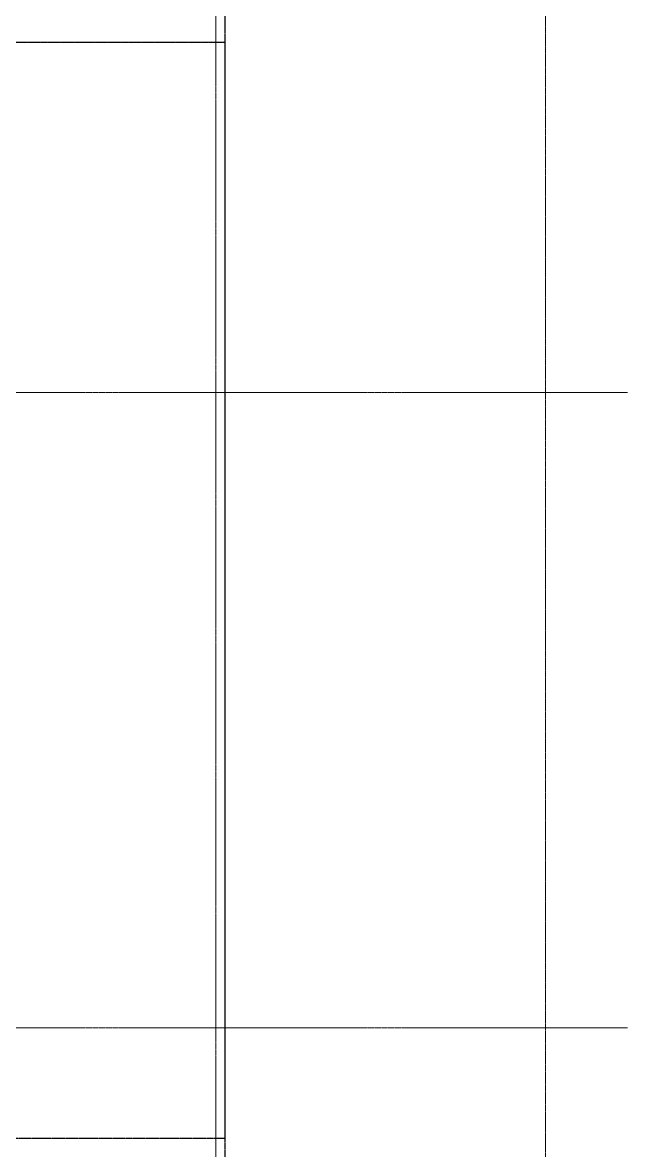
# Model space of a CAD drawing. Header units: inches. Extents: x -4058 to -1781, y 9814 to 12264.
# Drawn here: x -2019.4 to -1781.3, y 11237 to 11680.7 of the extents above; entities that cross this region are included whole.
import ezdxf

# ---------------------------------------------------------------- set-up
doc = ezdxf.new("R2010")
doc.units = ezdxf.units.IN
doc.header["$MEASUREMENT"] = 0
for name, pattern in [('Aligning Line 1_8_', [0.25, 0.125, -0.125]), ('Dash_2_', [0.25, 0.125, -0.125]), ('Grid Line 1_2_', [0.875, 0.5, -0.125, 0.125, -0.125])]:
    doc.linetypes.add(name, pattern=pattern)
doc.layers.add('0-4', color=250, linetype='Dash_2_')
doc.layers.add('G-ANNO-SYMB', color=111, linetype='Aligning Line 1_8_', lineweight=9)
doc.layers.add('S-GRID-1', color=1, linetype='Grid Line 1_2_', lineweight=9)

msp = doc.modelspace()

# ---------------------------------------------------------------- linework, layer by layer
at = {"layer": '0-4'}
for p, q in [((-1939.7738, 12122.87596), (-1939.7738, 11241.7211)), ((-3043.10454, 11673.0624), (-1939.7738, 11673.0624)), ((-1939.7738, 11673.0624), (-1939.7738, 10791.90447)), ((-1939.7738, 11241.7211), (-3043.10454, 11241.7211))]:
    msp.add_line(p, q, dxfattribs=at)
at = {"layer": 'G-ANNO-SYMB'}
for p, q in [((-1813.52288, 12240.74859), (-1813.52288, 9846.2766)), ((-1939.7738, 12122.87596), (-1939.7738, 11241.7211)), ((-1939.7738, 11673.0624), (-3043.10454, 11673.0624)), ((-1939.7738, 11673.0624), (-1939.7738, 10791.90447)), ((-1939.7738, 11241.7211), (-3043.10454, 11241.7211))]:
    msp.add_line(p, q, dxfattribs=at)
at = {"layer": 'S-GRID-1'}
for p, q in [((-1943.32374, 9814.0266), (-1943.32374, 12247.50061)), ((-1781.27288, 11535.1894), (-4041.7795, 11535.1894)), ((-1781.27288, 11285.1894), (-4041.7795, 11285.1894))]:
    msp.add_line(p, q, dxfattribs=at)

doc.saveas('drawing.dxf')
